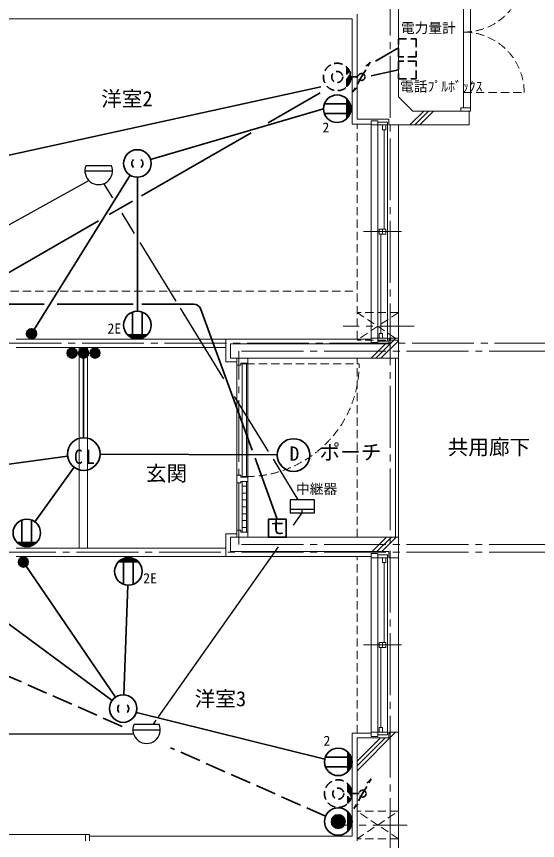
# Model space of a CAD drawing. Units: millimetres at full size, sheet at 1:50; details may follow other scales. Extents: x -9674 to 9699, y -6794 to 6791.
# Drawn here: x 3581 to 7369, y -2245 to 3750 of the extents above; entities that cross this region are included whole.
import ezdxf
from ezdxf.enums import TextEntityAlignment as Align

# ---------------------------------------------------------------- set-up
doc = ezdxf.new("R2010")
doc.units = ezdxf.units.MM
doc.header["$LTSCALE"] = 50
for name, pattern in [('CHAIN1', [8, 5, -1, 1, -1]), ('CHAIN2', [12, 9, -1, 1, -1]), ('DASHED1', [1.8, 1.2, -0.6]), ('DASHED3', [4, 3, -1])]:
    doc.linetypes.add(name, pattern=pattern)
for name, color, linetype, lineweight in [('1-0_芯', 134, 'CHAIN2', 9), ('1-1_躯体', 134, 'Continuous', 9), ('1-2_間仕切', 134, 'Continuous', 9), ('1-3_建具', 134, 'Continuous', 9), ('1-5_設備', 134, 'Continuous', 9), ('1-6_ﾊﾞﾙｺﾆｰ・階段', 134, 'Continuous', 9), ('1-7_その他', 134, 'DASHED1', 9), ('1-8_ハッチ', 134, 'Continuous', 9), ('1-C_梁', 134, 'DASHED1', 9), ('2-0_芯', 2, 'Continuous', 35), ('2-E', 2, 'Continuous', 35), ('3-0', 3, 'DASHED1', 35), ('3-2', 3, 'DASHED1', 35), ('3-3', 1, 'Continuous', 25), ('3-E', 3, 'Continuous', 35)]:
    doc.layers.add(name, color=color, linetype=linetype, lineweight=lineweight)
doc.layers.add('1-A_文字', color=134, linetype='Continuous')
doc.styles.add('ＭＳ ゴシック', font='')
doc.styles.get('ＭＳ ゴシック').set_extended_font_data('MS Gothic')

msp = doc.modelspace()

# ---------------------------------------------------------------- linework, layer by layer
at = {"layer": '1-0_芯'}
for p, q in [((6297.5, -3587.09), (6297.5, 4842.91)), ((-8542.5, 1372.91), (8067.5, 1372.91)), ((5197.5, -90.59), (5197.5, 1316.41)), ((8067.5, 1316.41), (5197.5, 1316.41)), ((8067.5, -90.59), (5197.5, -90.59)), ((8067.5, -147.09), (1897.5, -147.09))]:
    msp.add_line(p, q, dxfattribs=at)
at = {"layer": '1-1_躯体'}
for p, q in [((6357.5, 3166.98), (6357.5, 4212.91)), ((6057.5, 3002.91), (6057.5, 3767.91)), ((6822.5, 3060.91), (6872.5, 3060.91)), ((6822.5, 3060.91), (6872.5, 3060.91)), ((6872.5, 3060.91), (6872.5, 2960.91)), ((6057.5, 3002.91), (6287.5, 3002.91)), ((6287.5, 3002.91), (6287.5, 2960.91)), ((6287.5, 2960.91), (6872.5, 2960.91)), ((6357.5, 1263.91), (6357.5, 1408.94)), ((6287.5, 1368.91), (5137.5, 1368.91)), ((6287.5, -143.09), (5137.5, -143.09)), ((6287.5, -143.09), (6287.5, -187.06)), ((6057.5, -2247.09), (6057.5, -1497.06)), ((6287.5, -1497.06), (6057.5, -1497.06)), ((6287.5, -1457.06), (6357.5, -1457.06)), ((6287.5, -1497.06), (6287.5, -1457.06)), ((6357.5, -3237.09), (6357.5, -1457.06))]:
    msp.add_line(p, q, dxfattribs=at)
for points in [[(6357.5, 3166.98), (6463.57, 3060.91), (6822.5, 3060.91)], [(6287.5, 1368.91), (6287.5, 1408.94), (6357.5, 1408.94)], [(6357.5, 1263.91), (5137.5, 1263.91), (5137.5, 1368.91)], [(6357.5, -38.09), (5137.5, -38.09), (5137.5, -143.09)], [(6287.5, -187.06), (6357.5, -187.06), (6357.5, -38.09)]]:
    msp.add_lwpolyline(points, dxfattribs=at)
at = {"layer": '1-2_間仕切'}
for p, q in [((5102.5, 1403.91), (3577.5, 1403.91)), ((5102.5, 1342.91), (3577.5, 1342.91)), ((5102.5, -117.09), (3577.5, -117.09)), ((5102.5, -178.09), (3577.5, -178.09))]:
    msp.add_line(p, q, dxfattribs=at)
at = {"layer": '1-3_建具'}
for p, q in [((6832.5, 4187.91), (6832.5, 3085.91)), ((6882.5, 3085.91), (6882.5, 4187.91)), ((6812.5, 3085.91), (6812.5, 3060.91)), ((6882.5, 3085.91), (6812.5, 3085.91)), ((6160.5, 2990.91), (6161.53, 2990.91)), ((6160.5, 2990.91), (6207.5, 2990.91)), ((6160.5, 2960.91), (6160.5, 1408.94)), ((6207.5, 2990.91), (6207.5, 2960.91)), ((6277.5, 2980.91), (6207.5, 2980.91)), ((6207.5, 2960.91), (6277.5, 2960.91)), ((6207.5, 2945.91), (6207.5, 2960.91)), ((6207.5, 1423.94), (6207.5, 2945.91)), ((6266.5, 2925.91), (6266.5, 2960.91)), ((6277.5, 2980.91), (6277.5, 2945.91)), ((6277.5, 1423.94), (6277.5, 2945.91)), ((6357.5, 2960.91), (6357.5, 1408.94)), ((6254.5, 2202.42), (6254.5, 2925.91)), ((6380.98, 2184.92), (6104.02, 2184.92)), ((6218.5, 2167.42), (6218.5, 2202.42)), ((6218.5, 2202.42), (6266.5, 2202.42)), ((6218.5, 2167.42), (6266.5, 2167.42)), ((6230.5, 2167.42), (6230.5, 1443.94)), ((6242.5, 2167.42), (6242.5, 2202.42)), ((6266.5, 2167.42), (6266.5, 2202.42)), ((6218.5, 1443.94), (6242.5, 1443.94)), ((6218.5, 1443.94), (6218.5, 1408.94)), ((6242.5, 1443.94), (6242.5, 1408.94)), ((6160.5, 1378.94), (6161.53, 1378.94)), ((6160.5, 1378.94), (6207.5, 1378.94)), ((6207.5, 1423.94), (6207.5, 1408.94)), ((6207.5, 1408.94), (6277.5, 1408.94)), ((6207.5, 1378.94), (6207.5, 1408.94)), ((6277.5, 1388.94), (6207.5, 1388.94)), ((6277.5, 1388.94), (6277.5, 1423.94)), ((5182.5, 1263.91), (5182.5, 1212.91)), ((5262.5, 1227.91), (5262.5, 1263.91)), ((5182.5, 1248.91), (5182.5, 1227.91)), ((5212.5, 1212.91), (5182.5, 1212.91)), ((5182.5, 412.91), (5182.5, 1212.91)), ((5222.5, 1222.91), (5222.5, 402.91)), ((5252.5, 1222.91), (5222.5, 1222.91)), ((5252.5, 1222.91), (5252.5, 402.91)), ((5262.5, 1227.91), (5262.5, 397.91)), ((5212.5, 412.91), (5182.5, 412.91)), ((5182.5, 357.91), (5182.5, 412.91)), ((5212.5, 412.91), (5212.5, 397.91)), ((5252.5, 402.91), (5222.5, 402.91)), ((5222.5, 367.91), (5222.5, -2.09)), ((5252.5, 367.91), (5252.5, -2.09)), ((5262.5, -2.09), (5262.5, 367.91)), ((5182.5, 357.91), (5182.5, 12.91)), ((5222.5, 332.91), (5252.5, 332.91)), ((5222.5, 282.91), (5252.5, 282.91)), ((5222.5, 232.91), (5252.5, 232.91)), ((5222.5, 182.91), (5252.5, 182.91)), ((5222.5, 132.91), (5252.5, 132.91)), ((5222.5, 82.91), (5252.5, 82.91)), ((5212.5, 12.91), (5182.5, 12.91)), ((5182.5, -38.09), (5182.5, 12.91)), ((5222.5, 32.91), (5252.5, 32.91)), ((5182.5, -23.09), (5182.5, -2.09)), ((5262.5, -2.09), (5262.5, -38.09)), ((6160.5, -157.06), (6161.53, -157.06)), ((6160.5, -157.06), (6160.5, -187.06)), ((6160.5, -157.06), (6207.5, -157.06)), ((6207.5, -157.06), (6207.5, -187.06)), ((6277.5, -167.06), (6207.5, -167.06)), ((6277.5, -167.06), (6277.5, -202.06)), ((6160.5, -187.06), (6207.5, -187.06)), ((6160.5, -187.06), (6160.5, -1457.06)), ((6207.5, -187.06), (6277.5, -187.06)), ((6207.5, -202.06), (6207.5, -187.06)), ((6207.5, -1442.06), (6207.5, -202.06)), ((6254.5, -804.56), (6254.5, -222.06)), ((6266.5, -222.06), (6266.5, -187.06)), ((6277.5, -1442.06), (6277.5, -202.06)), ((6357.5, -187.06), (6357.5, -1457.06)), ((6380.98, -822.06), (6104.02, -822.06)), ((6218.5, -839.56), (6218.5, -804.56)), ((6218.5, -804.56), (6266.5, -804.56)), ((6242.5, -839.56), (6242.5, -804.56)), ((6266.5, -839.56), (6266.5, -804.56)), ((6218.5, -839.56), (6266.5, -839.56)), ((6230.5, -839.56), (6230.5, -1422.06)), ((6218.5, -1422.06), (6242.5, -1422.06)), ((6218.5, -1422.06), (6218.5, -1457.06)), ((6242.5, -1422.06), (6242.5, -1457.06)), ((6160.5, -1487.06), (6161.53, -1487.06)), ((6160.5, -1487.06), (6207.5, -1487.06)), ((6207.5, -1442.06), (6207.5, -1457.06)), ((6207.5, -1457.06), (6277.5, -1457.06)), ((6207.5, -1487.06), (6207.5, -1457.06)), ((6277.5, -1477.06), (6207.5, -1477.06)), ((6277.5, -1477.06), (6277.5, -1442.06)), ((4082.5, -2200.09), (2852.5, -2200.09)), ((4082.5, -2200.09), (4082.5, -2247.09)), ((4112.5, -2200.09), (4082.5, -2200.09)), ((4112.5, -2200.09), (4112.5, -2201.12)), ((4112.5, -2200.09), (4112.5, -2247.09))]:
    msp.add_line(p, q, dxfattribs=at)
at = {"layer": '1-3_建具', "linetype": 'DASHED1'}
for p, q in [((6832.5, 3196.91), (7272.5, 3196.91)), ((5252.5, 1222.91), (6072.5, 1222.91))]:
    msp.add_line(p, q, dxfattribs=at)
at = {"layer": '1-3_建具'}
for points in [[(6812.5, 3060.91), (6882.5, 3060.91), (6882.5, 3085.91)], [(6160.5, 2990.91), (6160.5, 2960.91), (6207.5, 2960.91)], [(6266.5, 2925.91), (6242.5, 2925.91), (6242.5, 2960.91)], [(6160.5, 1378.94), (6160.5, 1408.94), (6207.5, 1408.94)], [(5212.5, 1212.91), (5212.5, 1227.91), (5262.5, 1227.91)], [(5182.5, 357.91), (5212.5, 357.91), (5212.5, 367.91), (5262.5, 367.91)], [(5212.5, 397.91), (5262.5, 397.91), (5262.5, 367.91)], [(5212.5, 12.91), (5212.5, -2.09), (5262.5, -2.09)], [(6266.5, -222.06), (6242.5, -222.06), (6242.5, -187.06)], [(6160.5, -1487.06), (6160.5, -1457.06), (6207.5, -1457.06)]]:
    msp.add_lwpolyline(points, dxfattribs=at)
at = {"layer": '1-3_建具', "linetype": 'DASHED1'}
for centre, radius, start, end in [((6832.5, 4076.91), 440, 270, 0), ((6832.5, 3196.91), 440, 0, 90), ((5252.5, 1222.91), 820, 270, 0)]:
    msp.add_arc(centre, radius, start, end, dxfattribs=at)
at = {"layer": '1-5_設備'}
for p, q in [((4037.5, -117.09), (4037.5, 1342.91)), ((4097.5, -117.09), (4097.5, 1342.91))]:
    msp.add_line(p, q, dxfattribs=at)
at = {"layer": '1-6_ﾊﾞﾙｺﾆｰ・階段'}
for p, q in [((6337.5, -38.09), (6337.5, 1263.91)), ((6357.5, -38.09), (6357.5, 1263.91))]:
    msp.add_line(p, q, dxfattribs=at)
at = {"layer": '1-7_その他'}
for p, q in [((6357.5, 1596.41), (6057.5, 1596.41)), ((6057.5, 1596.41), (6357.5, 1396.41)), ((6357.5, 1596.41), (6057.79, 1396.41)), ((6357.5, 1396.41), (6057.5, 1396.41)), ((6357.5, -2032.09), (6057.5, -2032.09)), ((6057.5, -2232.09), (6357.5, -2032.09)), ((6357.5, -2232.09), (6057.5, -2032.09)), ((6357.5, -2232.09), (6057.5, -2232.09))]:
    msp.add_line(p, q, dxfattribs=at)
at = {"layer": '1-7_その他', "linetype": 'CHAIN1'}
for p, q in [((6472.5, 1496.41), (5957.5, 1496.41)), ((6422.5, -2132.09), (5922.5, -2132.09))]:
    msp.add_line(p, q, dxfattribs=at)
at = {"layer": '1-8_ハッチ'}
for p, q in [((6022.5, 3732.91), (-6707.5, 3732.91)), ((6022.5, 2967.91), (6022.5, 3732.91)), ((6442.15, 2960.91), (6542.15, 3060.91)), ((6477.51, 2960.91), (6577.51, 3060.91)), ((6512.87, 2960.91), (6612.87, 3060.91)), ((6022.5, 2967.91), (6160.5, 2967.91)), ((6194.72, 1263.91), (6339.75, 1408.94)), ((6230.08, 1263.91), (6357.5, 1391.33)), ((6287.5, 1392.05), (6304.39, 1408.94)), ((6159.37, 1263.91), (6264.37, 1368.91)), ((5102.5, 1238.91), (5182.5, 1238.91)), ((5102.5, -13.09), (5182.5, -13.09)), ((5102.5, -13.09), (5102.5, -178.09)), ((6166.58, -143.09), (6271.58, -38.09)), ((6201.94, -143.09), (6306.94, -38.09)), ((6237.29, -143.09), (6342.29, -38.09)), ((5102.5, -178.09), (6160.5, -178.09)), ((6160.5, -1464.06), (6022.5, -1464.06)), ((6022.5, -2212.09), (6022.5, -1464.06)), ((6057.5, -1737.09), (6337.53, -1457.06)), ((6057.5, -1701.74), (6262.17, -1497.06)), ((6057.5, -1666.38), (6226.82, -1497.06)), ((6287.5, -1471.74), (6302.17, -1457.06)), ((4112.5, -2212.09), (6022.5, -2212.09))]:
    msp.add_line(p, q, dxfattribs=at)
msp.add_lwpolyline([(5102.5, 1238.91), (5102.5, 1403.91), (6160.5, 1403.91)], dxfattribs=at)
at = {"layer": '1-C_梁'}
for p, q in [((6057.5, 1403.91), (6057.5, 2967.91)), ((2727.5, 1752.91), (6057.5, 1752.91)), ((6057.5, -38.09), (6057.5, 1263.91)), ((6057.5, -1464.06), (6057.5, -178.09))]:
    msp.add_line(p, q, dxfattribs=at)
at = {"layer": '2-0_芯'}
for p, q in [((6357.5, 3522.36), (6190.7, 3426.14)), ((5789.92, 3194.95), (5409.89, 2975.72)), ((5983.14, 3150.93), (5983.14, 3008.1)), ((5986.15, 3147.86), (5986.15, 3011.17)), ((5992.15, 3140.82), (5992.15, 3018.21)), ((5998.15, 3132.19), (5998.15, 3026.84)), ((6004.15, 3120.98), (6004.15, 3038.05)), ((4555.71, 2709.32), (5813.11, 3078.6)), ((5819.43, 3114.52), (6006.83, 3114.52)), ((6010.15, 3103.84), (6010.15, 3055.19)), ((5819.43, 3044.52), (6006.83, 3044.52)), ((5287.04, 2904.86), (4491.12, 2445.72)), ((3709.36, 1472.77), (4407.01, 2596.2)), ((4459.77, 1605.41), (4459.77, 2581.15)), ((4425.38, 2407.8), (4253.92, 2308.9)), ((4177.52, 2264.82), (3162.29, 1679.18)), ((4424.77, 1411.7), (4424.77, 1599.09)), ((4494.77, 1411.7), (4494.77, 1599.09)), ((3661.56, 1420.58), (3661.56, 1463.79)), ((3671.16, 1411.73), (3671.16, 1472.64)), ((3680.76, 1407.48), (3680.76, 1476.89)), ((3690.36, 1406.18), (3690.36, 1478.19)), ((3699.97, 1407.48), (3699.97, 1476.89)), ((3709.57, 1411.73), (3709.57, 1472.64)), ((3719.17, 1420.58), (3719.17, 1463.79)), ((4531.18, 1435.38), (4388.35, 1435.38)), ((4528.11, 1432.38), (4391.43, 1432.38)), ((4521.08, 1426.38), (4398.46, 1426.38)), ((4512.45, 1420.38), (4407.09, 1420.38)), ((4501.23, 1414.38), (4418.3, 1414.38)), ((4484.09, 1408.38), (4435.45, 1408.38)), ((3956.59, 1279.9), (3956.59, 1323.11)), ((3966.19, 1271.04), (3966.19, 1331.96)), ((3975.79, 1266.8), (3975.79, 1336.21)), ((3985.4, 1265.5), (3985.4, 1337.51)), ((3995, 1266.8), (3995, 1336.21)), ((4004.6, 1271.04), (4004.6, 1331.96)), ((4014.2, 1279.9), (4014.2, 1323.11)), ((4039.94, 1279.9), (4039.94, 1323.11)), ((4049.54, 1271.04), (4049.54, 1331.96)), ((4059.14, 1266.8), (4059.14, 1336.21)), ((4068.74, 1265.5), (4068.74, 1337.51)), ((4078.35, 1266.8), (4078.35, 1336.21)), ((4087.95, 1271.04), (4087.95, 1331.96)), ((4097.55, 1279.9), (4097.55, 1323.11)), ((4123.29, 1279.9), (4123.29, 1323.11)), ((4132.89, 1271.04), (4132.89, 1331.96)), ((4142.49, 1266.8), (4142.49, 1336.21)), ((4152.09, 1265.5), (4152.09, 1337.51)), ((4161.69, 1266.8), (4161.69, 1336.21)), ((4171.3, 1271.04), (4171.3, 1331.96)), ((4180.9, 1279.9), (4180.9, 1323.11)), ((4068.74, 1265.5), (4068.74, 685.93)), ((2244.9, 317.44), (3952.32, 551.06)), ((4188.77, 566.59), (5477.26, 560.34)), ((3714.33, 74.46), (4000.48, 470.86)), ((3620.79, -100.34), (3620.79, 87.05)), ((3690.79, -100.34), (3690.79, 87.05)), ((4276.35, -1225.67), (2697.47, -59.93)), ((3727.2, -76.66), (3584.37, -76.66)), ((3724.13, -79.66), (3587.44, -79.66)), ((3717.1, -85.66), (3594.48, -85.66)), ((3708.47, -91.66), (3603.11, -91.66)), ((3697.25, -97.66), (3614.32, -97.66)), ((3680.11, -103.66), (3631.47, -103.66)), ((3602.07, -240.86), (3602.07, -197.65)), ((3611.67, -249.71), (3611.67, -188.8)), ((3621.27, -253.96), (3621.27, -184.55)), ((3630.87, -255.26), (3630.87, -183.25)), ((3640.48, -253.96), (3640.48, -184.55)), ((3650.08, -249.71), (3650.08, -188.8)), ((3659.68, -240.86), (3659.68, -197.65)), ((4465.95, -216.6), (4323.12, -216.6)), ((4462.88, -213.6), (4326.2, -213.6)), ((4455.85, -207.6), (4333.23, -207.6)), ((4447.22, -201.6), (4341.86, -201.6)), ((4436, -195.6), (4353.07, -195.6)), ((4359.54, -192.92), (4359.54, -380.31)), ((4418.86, -189.6), (4370.22, -189.6)), ((4429.54, -192.92), (4429.54, -380.31)), ((4300.5, -1202.42), (3651.14, -249.01)), ((4360.57, -1185.14), (4390.76, -386.56)), ((4452.79, -1313.04), (5822.56, -1653.05)), ((5990.61, -1744.32), (5990.61, -1601.49)), ((5993.61, -1741.25), (5993.61, -1604.56)), ((5999.61, -1734.22), (5999.61, -1611.6)), ((5826.9, -1637.91), (6014.29, -1637.91)), ((6005.61, -1725.58), (6005.61, -1620.23)), ((6011.61, -1714.37), (6011.61, -1631.44)), ((6017.61, -1697.23), (6017.61, -1648.58)), ((5826.9, -1707.91), (6014.29, -1707.91))]:
    msp.add_line(p, q, dxfattribs=at)
at = {"layer": '2-0_芯', "linetype": 'DASHED1'}
msp.add_lwpolyline([(6487.5, 3587.36), (6487.5, 3457.36), (6357.5, 3457.36), (6357.5, 3587.36)], close=True, dxfattribs=at)
at = {"layer": '2-0_芯'}
for centre, radius in [((5913.13, 3079.52), 100.02), ((4459.77, 2681.15), 100), ((4459.77, 1505.39), 100.02), ((3690.36, 1442.19), 36.01), ((3985.4, 1301.5), 36.01), ((4068.74, 1301.5), 36.01), ((4152.09, 1301.5), 36.01), ((3655.79, -6.64), 100.02), ((3630.87, -219.25), 36.01), ((4394.54, -286.61), 100.02), ((4356.79, -1285.07), 100), ((5920.59, -1672.91), 100.02)]:
    msp.add_circle(centre, radius, dxfattribs=at)
for centre, start, end in [((4459.85, 2681.15), 134.60825, 225.39172), ((4459.69, 2681.15), 314.60825, 45.39172), ((4356.87, -1285.07), 134.60825, 225.39172), ((4356.71, -1285.07), 314.60825, 45.39172)]:
    msp.add_arc(centre, 40.08, start, end, dxfattribs=at)
at = {"layer": '2-E'}
for centre in [(4070, 567.16), (5596.03, 559.77)]:
    msp.add_circle(centre, 118.77, dxfattribs=at)
at = {"layer": '3-0'}
msp.add_lwpolyline([(6487.5, 3296.34), (6487.5, 3426.34), (6357.5, 3426.34), (6357.5, 3296.34)], close=True, dxfattribs=at)
at = {"layer": '3-2'}
for p, q in [((5983.13, 3238.96), (5983.13, 3381.79)), ((5989.13, 3245.39), (5989.13, 3375.37)), ((5995.13, 3253.14), (5995.13, 3367.61)), ((6001.13, 3262.88), (6001.13, 3357.87)), ((6007.13, 3276.26), (6007.13, 3344.49)), ((6013.13, 3310.38), (6065.08, 3310.38)), ((6090.08, 3310.38), (6027.58, 3202.12)), ((6027.58, 3202.12), (6058.48, 3233.02)), ((5990.59, -1832.35), (5990.59, -1975.18)), ((5996.59, -1838.78), (5996.59, -1968.76)), ((6002.59, -1846.53), (6002.59, -1961)), ((6008.59, -1856.27), (6008.59, -1951.27)), ((6014.59, -1869.65), (6014.59, -1937.89)), ((6020.59, -1903.77), (6072.54, -1903.77)), ((6097.54, -1903.77), (6035.04, -2012.02)), ((6035.04, -2012.02), (6065.94, -1981.12))]:
    msp.add_line(p, q, dxfattribs=at)
for points in [[(6090.08, 3310.38), (6152.58, 3418.63), (6121.68, 3387.73)], [(6097.54, -1903.77), (6160.04, -1795.51), (6129.14, -1826.41)]]:
    msp.add_lwpolyline(points, dxfattribs=at)
for centre, radius in [((5913.13, 3310.38), 100), ((5913.13, 3310.38), 40), ((6090.08, 3310.38), 25), ((5920.59, -1903.77), 100), ((5920.59, -1903.77), 40), ((6097.54, -1903.77), 25)]:
    msp.add_circle(centre, radius, dxfattribs=at)
at = {"layer": '3-3'}
for p, q in [((4086.86, 2667.01), (4270.23, 2667.01)), ((4078.52, 2627), (4278.56, 2627)), ((2521.8, 1677.62), (4106.88, 2557.23)), ((4280.9, 2430.29), (4216.85, 2534.61)), ((4440.12, 2170.99), (4348.7, 2319.88)), ((4741.65, 1679.92), (4480.02, 2106.02)), ((5089.69, 1113.1), (4772.82, 1629.16)), ((5413.31, 586.06), (5167.27, 986.75)), ((5630.11, 232.98), (5448.56, 528.65)), ((5570.46, 166.37), (5747.85, 166.37)), ((5595.69, 48.28), (5659.16, 138.37)), ((5659.16, 138.37), (5659.16, 166.37)), ((4613.66, -1345.6), (5486.23, -107.09)), ((4576.44, -1398.44), (4597.2, -1368.96)), ((4427.09, -1438.44), (4627.13, -1438.44)), ((4435.42, -1398.44), (4618.79, -1398.44)), ((923.06, -1468.45), (4431.69, -1468.45))]:
    msp.add_line(p, q, dxfattribs=at)
msp.add_lwpolyline([(5570.46, 138.37), (5747.85, 138.37), (5747.85, 232.98), (5570.46, 232.98)], close=True, dxfattribs=at)
for centre in [(4178.54, 2627.01), (4527.11, -1438.43)]:
    msp.add_arc(centre, 100.03, 156.4305, 23.56947, dxfattribs=at)
at = {"layer": '3-E'}
for p, q in [((6357.5, 3361.34), (6160.44, 3318.25)), ((5794.6, 3238.26), (729.77, 2130.78)), ((3783.2, 1657.63), (1355.88, 1657.63)), ((4428.82, 1657.63), (3876.62, 1657.63)), ((4871.34, 1657.63), (4493.18, 1657.63)), ((4918.31, 1624.77), (5293.61, 595.89)), ((5315.38, 536.2), (5477.44, 91.91)), ((5990.59, -2035.47), (5990.59, -2178.29)), ((5871.6, -2096.88), (5969.58, -2096.88)), ((5872.9, -2091.88), (5968.29, -2091.88)), ((5874.77, -2086.88), (5966.42, -2086.88)), ((5877.29, -2081.88), (5963.89, -2081.88)), ((5880.59, -2076.88), (5960.59, -2076.88)), ((5884.89, -2071.88), (5956.3, -2071.88)), ((5890.59, -2066.88), (5950.59, -2066.88)), ((5898.8, -2061.88), (5942.39, -2061.88)), ((5996.59, -2041.89), (5996.59, -2171.87)), ((6002.59, -2049.64), (6002.59, -2164.12)), ((6008.59, -2059.38), (6008.59, -2154.38)), ((6014.59, -2072.76), (6014.59, -2141)), ((5870.59, -2106.88), (5970.59, -2106.88)), ((5870.84, -2101.88), (5970.34, -2101.88)), ((5870.84, -2111.88), (5970.34, -2111.88)), ((5871.6, -2116.88), (5969.58, -2116.88)), ((5872.9, -2121.88), (5968.29, -2121.88)), ((5874.77, -2126.88), (5966.42, -2126.88)), ((5877.29, -2131.88), (5963.89, -2131.88)), ((5880.59, -2136.88), (5960.59, -2136.88)), ((5884.89, -2141.88), (5956.3, -2141.88)), ((5890.59, -2146.88), (5950.59, -2146.88)), ((5898.8, -2151.88), (5942.39, -2151.88))]:
    msp.add_line(p, q, dxfattribs=at)
at = {"layer": '3-E', "linetype": 'DASHED3'}
for p, q in [((4349.2, -1414.62), (1250.29, -46.62)), ((5828.59, -2067.69), (4700.13, -1569.54))]:
    msp.add_line(p, q, dxfattribs=at)
at = {"layer": '3-E'}
msp.add_lwpolyline([(5412.44, 91.91), (5412.44, -38.09), (5542.44, -38.09), (5542.44, 91.91)], close=True, dxfattribs=at)
for radius in [100, 50]:
    msp.add_circle((5920.59, -2106.88), radius, dxfattribs=at)
msp.add_arc((4871.34, 1607.63), 50, 20.04012, 90, dxfattribs=at)

# ---------------------------------------------------------------- texts
at = {"layer": '1-A_文字', "style": 'ＭＳ ゴシック'}
for s, p in [('洋室2', (4196.74, 3063.85)), ('共用廊下', (6716.24, 529.26)), ('ポーチ', (5784.71, 492.52)), ('玄関', (4521.5, 338.38)), ('洋室3', (4876.35, -1301.11))]:
    msp.add_text(s, height=110, dxfattribs=at).set_placement(p, align=Align.BOTTOM_LEFT)
at = {"layer": '2-0_芯', "color": 7, "style": 'ＭＳ ゴシック'}
for s, p in [('2', (5805.8, 2884.41)), ('2E', (4242.83, 1421.51)), ('2E', (4502.48, -395.39)), ('2', (5813.26, -1577.8))]:
    msp.add_text(s, height=73.31, dxfattribs=at).set_placement(p, align=Align.BOTTOM_LEFT)
at = {"layer": '2-E', "color": 7, "style": 'ＭＳ ゴシック'}
for s, height, p in [('電力量計', 73.31, (6376.02, 3608.27)), ('D', 104.5, (5566.51, 486.17)), ('ｔ', 110, (5402.44, -48.09))]:
    msp.add_text(s, height=height, dxfattribs=at).set_placement(p, align=Align.BOTTOM_LEFT)
at = {"layer": '2-E', "color": 7, "insert": (3998.92, 493.57), "char_height": 104.5, "attachment_point": 7, "style": 'ＭＳ ゴシック'}
msp.add_mtext('\\T1.36;\\W0.9;CL', dxfattribs=at)
at = {"layer": '3-E', "color": 7, "style": 'ＭＳ ゴシック'}
for s, p in [('電話ﾌﾟﾙﾎﾞｯｸｽ', (6369.43, 3182.7)), ('中継器', (5613.07, 254.99))]:
    msp.add_text(s, height=73.31, dxfattribs=at).set_placement(p, align=Align.BOTTOM_LEFT)

doc.saveas('drawing.dxf')
